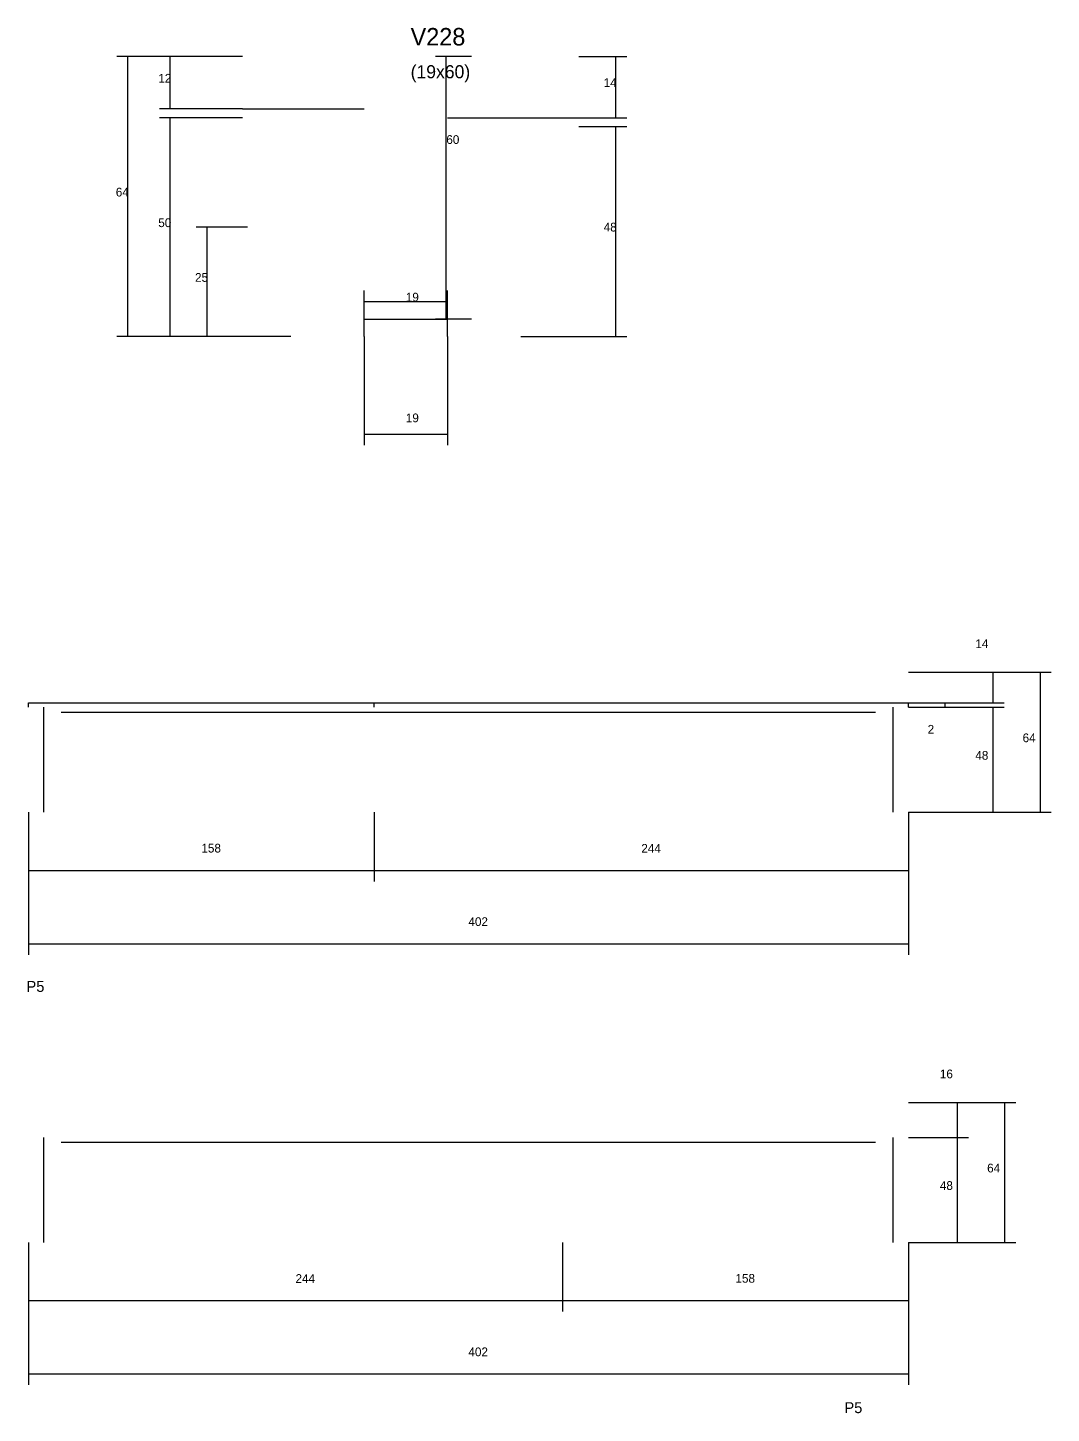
# Model space of a CAD drawing. Header units: metres. Extents: x 6068 to 8063, y 5081 to 5728.
# Drawn here: x 7595 to 8063, y 5081 to 5715 of the extents above; entities that cross this region are included whole.
import ezdxf

# ---------------------------------------------------------------- set-up
doc = ezdxf.new("R2010")
doc.units = ezdxf.units.M
for name, color, linetype in [('COTA', 241, 'Continuous'), ('Cota Seção (2x)', 4, 'Continuous'), ('NOMENCLATURA', 7, 'Continuous'), ('Painéis', 200, 'Continuous'), ('SARR_2.2x7', 40, 'Continuous'), ('Texto Seção', 7, 'Continuous')]:
    doc.layers.add(name, color=color, linetype=linetype)

msp = doc.modelspace()

# ---------------------------------------------------------------- linework, layer by layer
at = {"layer": 'COTA'}
for p, q in [((7693.1, 5701.5), (7635.7, 5701.5)), ((7640.7, 5573.5), (7640.7, 5701.5)), ((7693.1, 5701.5), (7655.1, 5701.5)), ((7660.1, 5677.5), (7660.1, 5701.5)), ((7846.7, 5701.5), (7868.6, 5701.5)), ((7863.6, 5673.5), (7863.6, 5701.5)), ((7693.1, 5677.5), (7655.1, 5677.5)), ((7693.1, 5673.5), (7655.1, 5673.5)), ((7660.1, 5573.5), (7660.1, 5673.5)), ((7846.7, 5673.5), (7868.6, 5673.5)), ((7846.7, 5669.5), (7868.6, 5669.5)), ((7863.6, 5573.5), (7863.6, 5669.5)), ((7695.4, 5623.5), (7671.9, 5623.5)), ((7676.9, 5573.5), (7676.9, 5623.5)), ((7715.1, 5573.5), (7635.7, 5573.5)), ((7715.1, 5573.5), (7655.1, 5573.5)), ((7695.4, 5573.5), (7671.9, 5573.5)), ((7748.7, 5573.5), (7748.7, 5523.8)), ((7786.7, 5573.5), (7786.7, 5523.8)), ((7820.3, 5573.5), (7868.6, 5573.5)), ((7748.7, 5528.8), (7786.7, 5528.8)), ((7997.3, 5420.1), (8041, 5420.1)), ((7997.3, 5420.1), (8062.6, 5420.1)), ((8036, 5406.1), (8036, 5420.1)), ((8057.6, 5356.1), (8057.6, 5420.1)), ((7997.3, 5406.1), (8041, 5406.1)), ((7997.3, 5406.1), (8019.1, 5406.1)), ((7997.3, 5404.1), (8041, 5404.1)), ((7997.3, 5404.1), (8019.1, 5404.1)), ((8014.1, 5404.1), (8014.1, 5406.1)), ((8036, 5356.1), (8036, 5404.1)), ((7595.3, 5356.1), (7595.3, 5324.5)), ((7595.3, 5356.1), (7595.3, 5291)), ((7753.3, 5356.1), (7753.3, 5324.5)), ((7753.3, 5356.1), (7753.3, 5324.5)), ((7997.3, 5356.1), (7997.3, 5324.5)), ((7997.3, 5356.1), (7997.3, 5291)), ((7997.3, 5356.1), (8041, 5356.1)), ((7997.3, 5356.1), (8062.6, 5356.1)), ((7595.3, 5329.5), (7753.3, 5329.5)), ((7753.3, 5329.5), (7997.3, 5329.5)), ((7595.3, 5296), (7997.3, 5296)), ((7997.3, 5223.5), (8024.8, 5223.5)), ((7997.3, 5223.5), (8046.4, 5223.5)), ((8019.8, 5207.5), (8019.8, 5223.5)), ((8041.4, 5159.5), (8041.4, 5223.5)), ((7997.3, 5207.5), (8024.8, 5207.5)), ((7997.3, 5207.5), (8024.8, 5207.5)), ((8019.8, 5159.5), (8019.8, 5207.5)), ((7595.3, 5159.5), (7595.3, 5127.9)), ((7595.3, 5159.5), (7595.3, 5094.4)), ((7839.3, 5159.5), (7839.3, 5127.9)), ((7839.3, 5159.5), (7839.3, 5127.9)), ((7997.3, 5159.5), (7997.3, 5127.9)), ((7997.3, 5159.5), (7997.3, 5094.4)), ((7997.3, 5159.5), (8024.8, 5159.5)), ((7997.3, 5159.5), (8046.4, 5159.5)), ((7595.3, 5132.9), (7839.3, 5132.9)), ((7839.3, 5132.9), (7997.3, 5132.9)), ((7595.3, 5099.4), (7997.3, 5099.4))]:
    msp.add_line(p, q, dxfattribs=at)
at = {"layer": 'Cota Seção (2x)'}
for p, q in [((7797.7, 5701.5), (7781.2, 5701.5)), ((7786.2, 5581.5), (7786.2, 5701.5)), ((7748.7, 5573.5), (7748.7, 5594.5)), ((7786.7, 5573.5), (7786.7, 5594.5)), ((7748.7, 5589.5), (7786.7, 5589.5)), ((7797.7, 5581.5), (7781.2, 5581.5))]:
    msp.add_line(p, q, dxfattribs=at)
at = {"layer": 'Painéis'}
for p, q in [((7693.1, 5677.5), (7748.7, 5677.5)), ((7786.7, 5673.5), (7846.7, 5673.5)), ((7748.7, 5581.5), (7786.7, 5581.5))]:
    msp.add_line(p, q, dxfattribs=at)
at = {"layer": 'SARR_2.2x7'}
for p, q in [((7595.3, 5406.1), (7753.3, 5406.1)), ((7595.3, 5404.1), (7595.3, 5406.1)), ((7602.3, 5356.1), (7602.3, 5404.1)), ((7610.3, 5401.9), (7753.3, 5401.9)), ((7753.3, 5406.1), (7997.3, 5406.1)), ((7753.3, 5404.1), (7753.3, 5406.1)), ((7753.3, 5401.9), (7982.3, 5401.9)), ((7990.3, 5356.1), (7990.3, 5404.1)), ((7997.3, 5404.1), (7997.3, 5406.1)), ((7602.3, 5159.5), (7602.3, 5207.5)), ((7610.3, 5205.3), (7839.3, 5205.3)), ((7839.3, 5205.3), (7982.3, 5205.3)), ((7990.3, 5159.5), (7990.3, 5207.5))]:
    msp.add_line(p, q, dxfattribs=at)

# ---------------------------------------------------------------- texts
at = {"layer": 'COTA'}
for s, p in [('12', (7654.6, 5689.5)), ('14', (7858.1, 5687.5)), ('64', (7635.2, 5637.5)), ('50', (7654.6, 5623.5)), ('48', (7858.1, 5621.5)), ('25', (7671.4, 5598.5)), ('19', (7767.7, 5534.3)), ('14', (8027.9, 5431.1)), ('2', (8006.1, 5392)), ('64', (8049.5, 5388.1)), ('48', (8027.9, 5380.1)), ('158', (7674.3, 5337.7)), ('244', (7875.3, 5337.6)), ('402', (7796.3, 5304.1)), ('16', (8011.7, 5234.5)), ('64', (8033.3, 5191.5)), ('48', (8011.7, 5183.5)), ('244', (7717.3, 5141)), ('158', (7918.3, 5141.1)), ('402', (7796.3, 5107.5))]:
    msp.add_text(s, height=4, dxfattribs=at).set_placement(p)
at = {"layer": 'Cota Seção (2x)'}
for s, p in [('60', (7786.2, 5661.5)), ('19', (7767.7, 5589.5))]:
    msp.add_text(s, height=4, dxfattribs=at).set_placement(p)
at = {"layer": 'NOMENCLATURA'}
for p in [(7594.4, 5274), (7968.1, 5081.5)]:
    msp.add_text('P5', height=5, dxfattribs=at).set_placement(p)
at = {"layer": 'Texto Seção'}
for s, height, p in [('V228', 8, (7769.9, 5706.5)), ('(19x60)', 6, (7769.9, 5691.5))]:
    msp.add_text(s, height=height, dxfattribs=at).set_placement(p)

doc.saveas('drawing.dxf')
